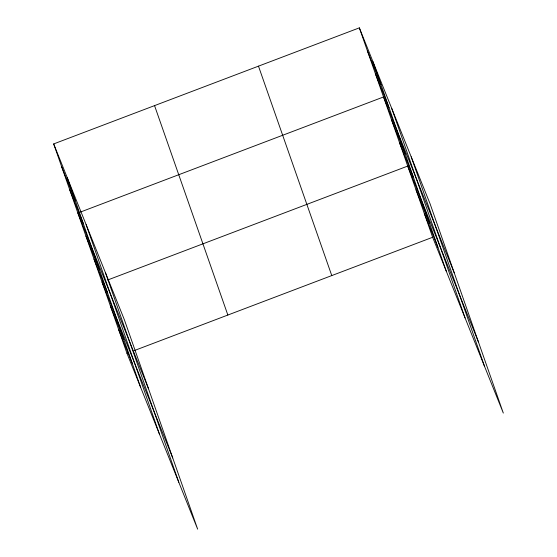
<?xml version="1.0" encoding="UTF-8"?>
<svg xmlns="http://www.w3.org/2000/svg" width="557" height="557" viewBox="0 0 557 557"><rect width="100%" height="100%" fill="white"/><g stroke="black" fill="none" stroke-linecap="round" stroke-linejoin="round"><path stroke-width="0.84" d="M53.681 143.922L124.357 319.725L197.651 529.15L126.975 353.347L53.681 143.922L359.349 27.85L430.025 203.653L503.319 413.078L432.643 237.275L359.349 27.85M103.658 281.536L102.056 282.141L172.733 457.945M107.661 280.011L407.724 166.07L478.393 341.873M126.975 353.347L128.576 352.734M134.181 350.611L432.643 237.275M367.411 50.889L380.995 84.671M375.474 73.921L389.058 107.71M454.213 272.763L383.536 96.96L77.869 213.032L148.545 388.835M391.599 119.999L405.183 153.781M399.661 143.031L413.245 176.82M416.03 189.805L429.614 223.587M424.337 213.54L437.92 247.322M61.743 166.961L75.327 200.743M69.806 189.993L83.39 223.782M85.931 236.071L99.515 269.853M93.994 259.102L107.578 292.891M110.363 305.877L123.946 339.659M118.669 329.612L132.253 363.394M411.184 156.789L484.479 366.214M391.773 108.504L465.067 317.922M372.932 61.639L446.227 271.057M258.483 66.151L331.77 275.576M154.554 105.621L227.848 315.039M105.517 272.86L178.811 482.285M86.105 224.575L159.399 433.994M67.265 177.711L140.559 387.129"/></g></svg>
